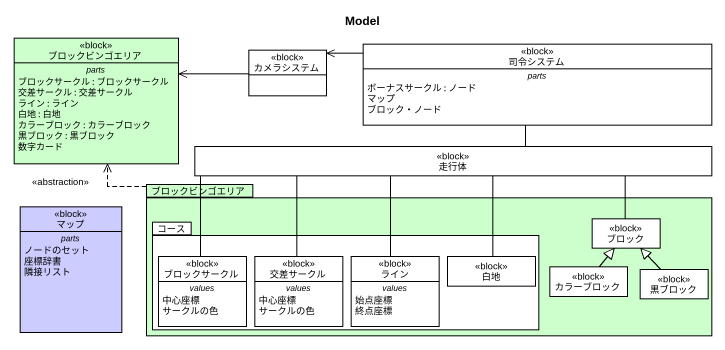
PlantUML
@startuml
title Model
hide circle
hide empty members
class ブロックビンゴエリア <<block>> #CCFFCC {
  -- parts --
  ブロックサークル : ブロックサークル
  交差サークル : 交差サークル
  ライン : ライン
  白地 : 白地
  カラーブロック : カラーブロック
  黒ブロック : 黒ブロック
  数字カード
}
class カメラシステム <<block>> #FFFFFF
class 司令システム <<block>> #FFFFFF {
  -- parts --
  ボーナスサークル : ノード
  マップ
  ブロック・ノード
}
class 走行体 <<block>> #FFFFFF
class マップ <<block>> #CCCCFF {
  -- parts --
  ノードのセット
  座標辞書
  隣接リスト
}
package "ブロックビンゴエリア" as ブロックビンゴエリア_2 #CCFFCC {
  class ブロック <<block>> #FFFFFF
  package コース #FFFFFF {
    class ブロックサークル <<block>> #FFFFFF {
      -- values --
      中心座標
      サークルの色
    }
    class 交差サークル <<block>> #FFFFFF {
      -- values --
      中心座標
      サークルの色
    }
    class ライン <<block>> #FFFFFF {
      -- values --
      始点座標
      終点座標
    }
    class 白地 <<block>> #FFFFFF
  }
  class カラーブロック <<block>> #FFFFFF
  class 黒ブロック <<block>> #FFFFFF
}
カメラシステム -left-> ブロックビンゴエリア
司令システム -left-> カメラシステム
司令システム -- 走行体
走行体 -right- ブロック
走行体 -left- ブロックサークル
走行体 -- 交差サークル
走行体 -- ライン
走行体 -- 白地
ブロックビンゴエリア_2 .left.> ブロックビンゴエリア : <<abstraction>>
カラーブロック -up-|> ブロック
黒ブロック -up-|> ブロック
@enduml
